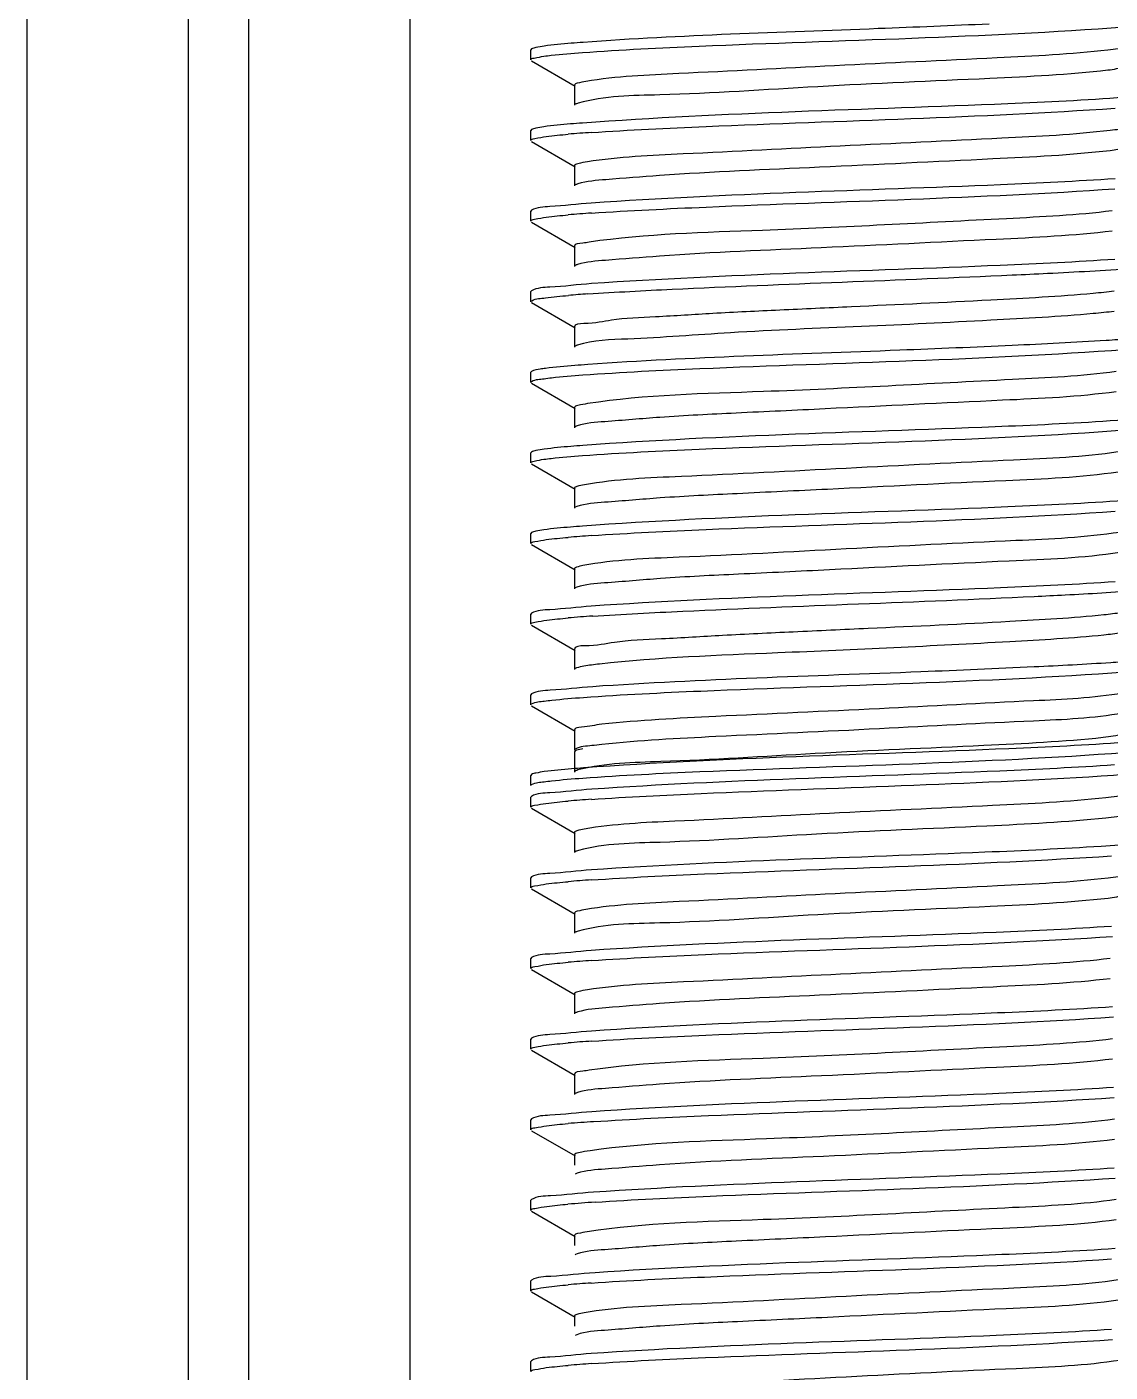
# Model space of a CAD drawing. Extents: x 54907 to 703237, y -798661 to -546661.
# Drawn here: x 370153.7 to 370499.3, y -580816.1 to -580387 of the extents above; entities that cross this region are included whole.
import ezdxf

# ---------------------------------------------------------------- set-up
doc = ezdxf.new("R2010")
doc.units = 0
doc.header["$LTSCALE"] = 1000
doc.header["$MEASUREMENT"] = 0

# ---------------------------------------------------------------- blocks, each defined once
blk = doc.blocks.new('gfhhrryyfd')
at = {"linetype": 'Continuous'}
for p, q in [((3693152.86, -1741005.43), (3693152.86, -1744418.97)), ((3693187.15, -1741005.43), (3693187.15, -1744418.97)), ((3693200.01, -1741005.43), (3693200.01, -1744418.97)), ((3693234.3, -1741005.43), (3693234.3, -1744418.97)), ((3693260.18, -1743024.04), (3693260.01, -1743024.23)), ((3693260.01, -1743026.37), (3693260.01, -1743024.23)), ((3693260.01, -1743026.37), (3693260.01, -1743024.23)), ((3693260.18, -1743026.56), (3693269.48, -1743031.95)), ((3693269.29, -1743031.73), (3693269.29, -1743036.02)), ((3693260.18, -1743041.19), (3693260.01, -1743041.37)), ((3693260.01, -1743043.52), (3693260.01, -1743041.37)), ((3693260.01, -1743043.52), (3693260.01, -1743041.37)), ((3693260.18, -1743043.71), (3693269.48, -1743049.09)), ((3693269.29, -1743048.88), (3693269.29, -1743053.16)), ((3693260.18, -1743058.33), (3693260.01, -1743058.52)), ((3693260.01, -1743060.66), (3693260.01, -1743058.52)), ((3693260.01, -1743060.66), (3693260.01, -1743058.52)), ((3693260.18, -1743060.85), (3693269.48, -1743066.24)), ((3693269.29, -1743066.02), (3693269.29, -1743070.31)), ((3693260.18, -1743075.48), (3693260.01, -1743075.66)), ((3693260.01, -1743077.81), (3693260.01, -1743075.66)), ((3693260.01, -1743077.81), (3693260.01, -1743075.66)), ((3693260.18, -1743078), (3693269.48, -1743083.38)), ((3693269.29, -1743083.17), (3693269.29, -1743087.45)), ((3693260.18, -1743092.62), (3693260.01, -1743092.81)), ((3693260.01, -1743094.95), (3693260.01, -1743092.81)), ((3693260.01, -1743094.95), (3693260.01, -1743092.81)), ((3693260.18, -1743095.14), (3693269.48, -1743100.53)), ((3693269.29, -1743100.31), (3693269.29, -1743104.6)), ((3693260.18, -1743109.77), (3693260.01, -1743109.96)), ((3693260.01, -1743112.1), (3693260.01, -1743109.96)), ((3693260.01, -1743112.1), (3693260.01, -1743109.96)), ((3693260.18, -1743112.29), (3693269.48, -1743117.67)), ((3693269.29, -1743117.46), (3693269.29, -1743121.74)), ((3693269.82, -1743121.38), (3693269.48, -1743121.53)), ((3693260.18, -1743126.91), (3693260.01, -1743127.1)), ((3693260.01, -1743129.24), (3693260.01, -1743127.1)), ((3693260.01, -1743129.24), (3693260.01, -1743127.1)), ((3693260.18, -1743129.43), (3693269.48, -1743134.82)), ((3693269.29, -1743134.6), (3693269.29, -1743138.89)), ((3693269.79, -1743138.54), (3693269.48, -1743138.67)), ((3693260.18, -1743144.06), (3693260.01, -1743144.25)), ((3693260.01, -1743146.39), (3693260.01, -1743144.25)), ((3693260.01, -1743146.39), (3693260.01, -1743144.25)), ((3693260.18, -1743146.58), (3693269.48, -1743151.96)), ((3693269.29, -1743151.75), (3693269.29, -1743156.03)), ((3693269.76, -1743155.69), (3693269.48, -1743155.82)), ((3693260.18, -1743161.2), (3693260.01, -1743161.39)), ((3693260.01, -1743163.53), (3693260.01, -1743161.39)), ((3693260.01, -1743163.53), (3693260.01, -1743161.39)), ((3693260.18, -1743163.72), (3693269.48, -1743169.11)), ((3693269.29, -1743168.89), (3693269.29, -1743173.18)), ((3693269.29, -1743173.54), (3693269.29, -1743177.83)), ((3693260.18, -1743178.35), (3693260.01, -1743178.54)), ((3693260.01, -1743180.68), (3693260.01, -1743178.54)), ((3693260.01, -1743180.68), (3693260.01, -1743178.54)), ((3693260.18, -1743183), (3693260.01, -1743183.18)), ((3693260.01, -1743185.33), (3693260.01, -1743183.18)), ((3693260.01, -1743185.33), (3693260.01, -1743183.18)), ((3693260.18, -1743185.52), (3693269.48, -1743190.9)), ((3693269.29, -1743190.69), (3693269.29, -1743194.97)), ((3693260.18, -1743200.14), (3693260.01, -1743200.33)), ((3693260.01, -1743202.47), (3693260.01, -1743200.33)), ((3693260.01, -1743202.47), (3693260.01, -1743200.33)), ((3693260.18, -1743202.66), (3693269.48, -1743208.05)), ((3693269.29, -1743207.83), (3693269.29, -1743212.12)), ((3693260.18, -1743217.29), (3693260.01, -1743217.48)), ((3693260.01, -1743219.62), (3693260.01, -1743217.48)), ((3693260.01, -1743219.62), (3693260.01, -1743217.48)), ((3693260.18, -1743219.81), (3693269.48, -1743225.19)), ((3693269.29, -1743224.98), (3693269.29, -1743229.26)), ((3693260.18, -1743234.43), (3693260.01, -1743234.62)), ((3693260.01, -1743236.76), (3693260.01, -1743234.62)), ((3693260.01, -1743236.76), (3693260.01, -1743234.62)), ((3693260.18, -1743236.95), (3693269.48, -1743242.34)), ((3693269.29, -1743242.12), (3693269.29, -1743246.41)), ((3693260.18, -1743251.58), (3693260.01, -1743251.77)), ((3693260.01, -1743253.91), (3693260.01, -1743251.77)), ((3693260.01, -1743253.91), (3693260.01, -1743251.77)), ((3693260.18, -1743254.1), (3693269.48, -1743259.48)), ((3693269.29, -1743259.27), (3693269.29, -1743261.42)), ((3693269.57, -1743263.29), (3693269.48, -1743263.34)), ((3693269.9, -1743263.16), (3693269.57, -1743263.29)), ((3693260.18, -1743268.72), (3693260.01, -1743268.91)), ((3693260.01, -1743271.05), (3693260.01, -1743268.91)), ((3693260.01, -1743271.05), (3693260.01, -1743268.91)), ((3693260.18, -1743271.24), (3693269.48, -1743276.63)), ((3693269.29, -1743276.41), (3693269.29, -1743278.55)), ((3693269.56, -1743280.44), (3693269.48, -1743280.48)), ((3693269.86, -1743280.32), (3693269.56, -1743280.44)), ((3693260.18, -1743285.87), (3693260.01, -1743286.06)), ((3693260.01, -1743288.2), (3693260.01, -1743286.06)), ((3693260.01, -1743288.2), (3693260.01, -1743286.06)), ((3693260.18, -1743288.39), (3693269.48, -1743293.77)), ((3693269.29, -1743293.56), (3693269.29, -1743295.7)), ((3693269.82, -1743297.48), (3693269.48, -1743297.63)), ((3693260.18, -1743303.01), (3693260.01, -1743303.2)), ((3693260.01, -1743305.34), (3693260.01, -1743303.2)), ((3693260.01, -1743305.34), (3693260.01, -1743303.2))]:
    blk.add_line(p, q, dxfattribs=at)
for centre, radius, start, end in [((3693292.58, -1743334.9), 293.75, 93.8428, 94.8037), ((3693292.64, -1743352.87), 294.57, 93.8337, 94.8049), ((3693291.6, -1743356.99), 281.51, 93.9624, 94.8027), ((3693292.57, -1743420.62), 293.73, 93.8429, 94.8037), ((3693292.99, -1743442.96), 298.95, 93.7981, 94.8008), ((3693292.56, -1743476.48), 293.52, 93.8401, 94.808), ((3693292.55, -1743493.51), 293.4, 93.846, 94.8037), ((3693292.64, -1743511.86), 294.61, 93.8348, 94.8035), ((3693292.69, -1743529.64), 295.24, 93.8289, 94.8034), ((3693293.2, -1743553.12), 301.59, 93.7677, 94.8057), ((3693293.6, -1743575.29), 306.63, 93.7244, 94.8042), ((3693292.54, -1743579.2), 293.36, 93.8464, 94.8037), ((3693292.64, -1743597.55), 294.57, 93.8351, 94.8035)]:
    blk.add_arc(centre, radius, start, end, dxfattribs=at)
for points, knots in [([(3693270.99, -1743024.81), (3693279.26, -1743024.2), (3693317.69, -1743022.33), (3693356.19, -1743021.57), (3693386.29, -1743019.36)], [0, 0, 0, 0, 0.215563, 1, 1, 1, 1]), ([(3693357.49, -1743018.76), (3693349.63, -1743019.1), (3693320.85, -1743020.31), (3693292.04, -1743021.13), (3693271.14, -1743022.65)], [0, 0, 0, 0, 0.272813, 1, 1, 1, 1]), ([(3693262.86, -1743023.44), (3693262.27, -1743023.52), (3693261.38, -1743023.68), (3693260.46, -1743023.88), (3693260.18, -1743024.04)], [0, 0, 0, 0, 0.644069, 1, 1, 1, 1]), ([(3693262.82, -1743025.59), (3693263.34, -1743025.52), (3693266.05, -1743025.18), (3693268.78, -1743024.97), (3693270.99, -1743024.81)], [0, 0, 0, 0, 0.191455, 1, 1, 1, 1]), ([(3693271.14, -1743022.65), (3693270.29, -1743022.71), (3693267.53, -1743022.93), (3693264.76, -1743023.17), (3693262.86, -1743023.44)], [0, 0, 0, 0, 0.307292, 1, 1, 1, 1]), ([(3693382.74, -1743024.3), (3693374.92, -1743025.19), (3693355.52, -1743026.16), (3693325.09, -1743027.56), (3693295.95, -1743029.12), (3693278.24, -1743029.88), (3693271.7, -1743030.95)], [0, 0, 0, 0, 0.212318, 0.523282, 0.82144, 1, 1, 1, 1]), ([(3693387.71, -1743023.37), (3693387.52, -1743023.48), (3693385.88, -1743023.98), (3693384.2, -1743024.14), (3693382.74, -1743024.3)], [0, 0, 0, 0, 0.129975, 1, 1, 1, 1]), ([(3693260.01, -1743026.37), (3693260.01, -1743026.1), (3693261.39, -1743025.87), (3693262.12, -1743025.69), (3693262.82, -1743025.59)], [0, 0, 0, 0, 0.274321, 1, 1, 1, 1]), ([(3693387.89, -1743027.44), (3693387.9, -1743027.92), (3693385.27, -1743028.07), (3693384.03, -1743028.44), (3693382.74, -1743028.59)], [0, 0, 0, 0, 0.267925, 1, 1, 1, 1]), ([(3693382.74, -1743028.59), (3693374.4, -1743029.53), (3693353.82, -1743030.56), (3693321.99, -1743031.84), (3693292.98, -1743033.94), (3693275.7, -1743033.99), (3693270.1, -1743035.57)], [0, 0, 0, 0, 0.223031, 0.54745, 0.845499, 1, 1, 1, 1]), ([(3693271.7, -1743030.95), (3693271.1, -1743031.05), (3693270.44, -1743031.21), (3693269.3, -1743031.49), (3693269.29, -1743031.73)], [0, 0, 0, 0, 0.718713, 1, 1, 1, 1]), ([(3693270.1, -1743035.57), (3693269.98, -1743035.6), (3693269.77, -1743035.67), (3693269.56, -1743035.75), (3693269.48, -1743035.8)], [0, 0, 0, 0, 0.575346, 1, 1, 1, 1]), ([(3693386.29, -1743034.36), (3693378.03, -1743034.97), (3693339.6, -1743036.84), (3693301.11, -1743037.6), (3693270.99, -1743039.81)], [0, 0, 0, 0, 0.215104, 1, 1, 1, 1]), ([(3693272.89, -1743041.82), (3693281.01, -1743041.26), (3693318.15, -1743039.47), (3693355.33, -1743038.62), (3693384.29, -1743036.64)], [0, 0, 0, 0, 0.219065, 1, 1, 1, 1]), ([(3693262.82, -1743040.59), (3693262.24, -1743040.67), (3693261.36, -1743040.83), (3693260.46, -1743041.03), (3693260.18, -1743041.19)], [0, 0, 0, 0, 0.643484, 1, 1, 1, 1]), ([(3693270.99, -1743039.81), (3693270.15, -1743039.87), (3693267.42, -1743040.08), (3693264.7, -1743040.33), (3693262.82, -1743040.59)], [0, 0, 0, 0, 0.307355, 1, 1, 1, 1]), ([(3693383.22, -1743041.39), (3693375.58, -1743042.3), (3693356.41, -1743043.25), (3693326.14, -1743044.67), (3693296.77, -1743046.2), (3693278.79, -1743047.01), (3693272.05, -1743048.04)], [0, 0, 0, 0, 0.20724, 0.51628, 0.816365, 1, 1, 1, 1]), ([(3693387.71, -1743040.52), (3693387.53, -1743040.62), (3693386.06, -1743041.08), (3693384.53, -1743041.24), (3693383.22, -1743041.39)], [0, 0, 0, 0, 0.132681, 1, 1, 1, 1]), ([(3693260.01, -1743043.52), (3693260.01, -1743043.21), (3693261.65, -1743043), (3693262.48, -1743042.78), (3693263.3, -1743042.67)], [0, 0, 0, 0, 0.271611, 1, 1, 1, 1]), ([(3693387.89, -1743044.59), (3693387.9, -1743045.02), (3693385.53, -1743045.21), (3693384.39, -1743045.54), (3693383.22, -1743045.68)], [0, 0, 0, 0, 0.269156, 1, 1, 1, 1]), ([(3693272.05, -1743048.04), (3693271.36, -1743048.15), (3693270.62, -1743048.33), (3693269.3, -1743048.61), (3693269.29, -1743048.88)], [0, 0, 0, 0, 0.721722, 1, 1, 1, 1]), ([(3693383.22, -1743045.68), (3693374.95, -1743046.66), (3693354.3, -1743047.61), (3693322.39, -1743049.23), (3693294.88, -1743050.32), (3693277.82, -1743051.72), (3693271.95, -1743052.16), (3693270.02, -1743052.73)], [0, 0, 0, 0, 0.220196, 0.54582, 0.845894, 0.946809, 1, 1, 1, 1]), ([(3693270.02, -1743052.73), (3693269.92, -1743052.77), (3693269.73, -1743052.83), (3693269.56, -1743052.9), (3693269.48, -1743052.94)], [0, 0, 0, 0, 0.569898, 1, 1, 1, 1]), ([(3693384.29, -1743051.65), (3693376.17, -1743052.2), (3693339.03, -1743053.99), (3693301.85, -1743054.84), (3693272.89, -1743056.82)], [0, 0, 0, 0, 0.219079, 1, 1, 1, 1]), ([(3693272.95, -1743058.96), (3693281.07, -1743058.41), (3693318.17, -1743056.62), (3693355.31, -1743055.76), (3693384.24, -1743053.79)], [0, 0, 0, 0, 0.219185, 1, 1, 1, 1]), ([(3693272.89, -1743056.82), (3693269.95, -1743057.02), (3693265.82, -1743057.59), (3693261.32, -1743057.67), (3693260.18, -1743058.33)], [0, 0, 0, 0, 0.690206, 1, 1, 1, 1]), ([(3693383.67, -1743058.48), (3693376.22, -1743059.41), (3693351.38, -1743060.59), (3693314.35, -1743062.69), (3693284.62, -1743063.38), (3693272.42, -1743065.13)], [0, 0, 0, 0, 0.202178, 0.668259, 1, 1, 1, 1]), ([(3693260.01, -1743060.66), (3693260.01, -1743060.35), (3693261.65, -1743060.15), (3693262.47, -1743059.92), (3693263.3, -1743059.82)], [0, 0, 0, 0, 0.27163, 1, 1, 1, 1]), ([(3693272.42, -1743065.13), (3693271.97, -1743065.2), (3693271.08, -1743065.45), (3693269.3, -1743065.39), (3693269.29, -1743066.02)], [0, 0, 0, 0, 0.421834, 1, 1, 1, 1]), ([(3693383.67, -1743062.77), (3693375.48, -1743063.79), (3693354.81, -1743064.72), (3693322.74, -1743066.37), (3693294.97, -1743067.44), (3693277.76, -1743068.88), (3693271.87, -1743069.31), (3693269.96, -1743069.9)], [0, 0, 0, 0, 0.217203, 0.543941, 0.846117, 0.947352, 1, 1, 1, 1]), ([(3693269.96, -1743069.9), (3693269.87, -1743069.93), (3693269.7, -1743069.98), (3693269.55, -1743070.05), (3693269.48, -1743070.09)], [0, 0, 0, 0, 0.564969, 1, 1, 1, 1]), ([(3693384.24, -1743068.8), (3693376.12, -1743069.35), (3693339.02, -1743071.14), (3693301.88, -1743071.99), (3693272.95, -1743073.96)], [0, 0, 0, 0, 0.219186, 1, 1, 1, 1]), ([(3693362.39, -1743072.12), (3693364.9, -1743072), (3693373.39, -1743071.59), (3693381.88, -1743071.15), (3693387.84, -1743070.68)], [0, 0, 0, 0, 0.29642, 1, 1, 1, 1]), ([(3693272.15, -1743076.16), (3693278.12, -1743075.74), (3693308.2, -1743074.19), (3693338.29, -1743073.22), (3693362.39, -1743072.12)], [0, 0, 0, 0, 0.198843, 1, 1, 1, 1]), ([(3693272.95, -1743073.96), (3693269.99, -1743074.16), (3693265.85, -1743074.74), (3693261.33, -1743074.81), (3693260.18, -1743075.48)], [0, 0, 0, 0, 0.6903, 1, 1, 1, 1]), ([(3693384.1, -1743075.57), (3693382.62, -1743075.77), (3693373.88, -1743076.63), (3693365.1, -1743077.09), (3693357.82, -1743077.47)], [0, 0, 0, 0, 0.16974, 1, 1, 1, 1]), ([(3693260.01, -1743077.81), (3693260.01, -1743077.71), (3693261.15, -1743077.05), (3693262.14, -1743077.11), (3693263.12, -1743076.98)], [0, 0, 0, 0, 0.087225, 1, 1, 1, 1]), ([(3693357.82, -1743077.47), (3693347.95, -1743077.99), (3693332.98, -1743078.67), (3693313.32, -1743079.59), (3693299.33, -1743080.24), (3693287.68, -1743081.03), (3693277.84, -1743081.4), (3693273.35, -1743082.53), (3693269.29, -1743082.46), (3693269.29, -1743083.17)], [0, 0, 0, 0, 0.333656, 0.505798, 0.66612, 0.803713, 0.909344, 0.976032, 1, 1, 1, 1]), ([(3693357.82, -1743081.76), (3693348.66, -1743082.24), (3693330.23, -1743083.14), (3693304.44, -1743084.11), (3693284.43, -1743085.73), (3693273.34, -1743085.96), (3693269.91, -1743087.06)], [0, 0, 0, 0, 0.312169, 0.628846, 0.877123, 1, 1, 1, 1]), ([(3693384.1, -1743079.86), (3693382.62, -1743080.05), (3693373.88, -1743080.92), (3693365.1, -1743081.37), (3693357.82, -1743081.76)], [0, 0, 0, 0, 0.16974, 1, 1, 1, 1]), ([(3693269.91, -1743087.06), (3693269.82, -1743087.09), (3693269.68, -1743087.14), (3693269.54, -1743087.2), (3693269.48, -1743087.23)], [0, 0, 0, 0, 0.560517, 1, 1, 1, 1]), ([(3693271.09, -1743093.38), (3693279.38, -1743092.78), (3693317.79, -1743090.9), (3693356.26, -1743090.15), (3693386.32, -1743087.94)], [0, 0, 0, 0, 0.216008, 1, 1, 1, 1]), ([(3693362.39, -1743087.12), (3693354.42, -1743087.48), (3693324.34, -1743088.76), (3693294.23, -1743089.62), (3693272.15, -1743091.16)], [0, 0, 0, 0, 0.264864, 1, 1, 1, 1]), ([(3693387.4, -1743085.71), (3693385.72, -1743085.84), (3693377.39, -1743086.41), (3693369.05, -1743086.81), (3693362.39, -1743087.12)], [0, 0, 0, 0, 0.200777, 1, 1, 1, 1]), ([(3693263.12, -1743091.99), (3693262.76, -1743092.03), (3693261.78, -1743092.2), (3693260.73, -1743092.3), (3693260.18, -1743092.62)], [0, 0, 0, 0, 0.361201, 1, 1, 1, 1]), ([(3693262.85, -1743094.17), (3693263.38, -1743094.09), (3693266.12, -1743093.76), (3693268.87, -1743093.54), (3693271.09, -1743093.38)], [0, 0, 0, 0, 0.191562, 1, 1, 1, 1]), ([(3693272.15, -1743091.16), (3693271.22, -1743091.23), (3693268.21, -1743091.45), (3693265.2, -1743091.71), (3693263.12, -1743091.99)], [0, 0, 0, 0, 0.30692, 1, 1, 1, 1]), ([(3693384.51, -1743092.66), (3693377.2, -1743093.67), (3693352.14, -1743094.79), (3693314.73, -1743097.04), (3693284.44, -1743097.59), (3693272.08, -1743099.47)], [0, 0, 0, 0, 0.196411, 0.666993, 1, 1, 1, 1]), ([(3693260.01, -1743094.95), (3693260.01, -1743094.86), (3693261.03, -1743094.23), (3693261.95, -1743094.29), (3693262.85, -1743094.17)], [0, 0, 0, 0, 0.088954, 1, 1, 1, 1]), ([(3693272.08, -1743099.47), (3693271.38, -1743099.58), (3693270.64, -1743099.76), (3693269.29, -1743100.04), (3693269.29, -1743100.31)], [0, 0, 0, 0, 0.721991, 1, 1, 1, 1]), ([(3693384.51, -1743096.95), (3693376.51, -1743098.06), (3693355.83, -1743098.94), (3693328.89, -1743100.3), (3693304.59, -1743101.45), (3693288.93, -1743102.21), (3693277.72, -1743103.2), (3693271.75, -1743103.59), (3693269.86, -1743104.22)], [0, 0, 0, 0, 0.210757, 0.539438, 0.704601, 0.845971, 0.948094, 1, 1, 1, 1]), ([(3693269.86, -1743104.22), (3693269.79, -1743104.24), (3693269.66, -1743104.29), (3693269.53, -1743104.35), (3693269.48, -1743104.38)], [0, 0, 0, 0, 0.556492, 1, 1, 1, 1]), ([(3693270.99, -1743110.53), (3693279.26, -1743109.93), (3693317.7, -1743108.05), (3693356.19, -1743107.3), (3693386.29, -1743105.08)], [0, 0, 0, 0, 0.215575, 1, 1, 1, 1]), ([(3693386.32, -1743102.94), (3693378.09, -1743103.55), (3693339.67, -1743105.42), (3693301.21, -1743106.18), (3693271.09, -1743108.38)], [0, 0, 0, 0, 0.214793, 1, 1, 1, 1]), ([(3693262.85, -1743109.17), (3693262.27, -1743109.25), (3693261.37, -1743109.4), (3693260.46, -1743109.6), (3693260.18, -1743109.77)], [0, 0, 0, 0, 0.64396, 1, 1, 1, 1]), ([(3693262.82, -1743111.31), (3693263.34, -1743111.24), (3693266.06, -1743110.91), (3693268.78, -1743110.69), (3693270.99, -1743110.53)], [0, 0, 0, 0, 0.19146, 1, 1, 1, 1]), ([(3693271.09, -1743108.38), (3693270.25, -1743108.44), (3693267.5, -1743108.66), (3693264.75, -1743108.9), (3693262.85, -1743109.17)], [0, 0, 0, 0, 0.307231, 1, 1, 1, 1]), ([(3693384.9, -1743109.76), (3693377.55, -1743110.83), (3693358.22, -1743111.68), (3693327.27, -1743113.2), (3693296.86, -1743114.84), (3693278.21, -1743115.54), (3693271.41, -1743116.72)], [0, 0, 0, 0, 0.195765, 0.5095, 0.817954, 1, 1, 1, 1]), ([(3693260.01, -1743112.1), (3693260.01, -1743111.83), (3693261.39, -1743111.6), (3693262.12, -1743111.41), (3693262.82, -1743111.31)], [0, 0, 0, 0, 0.274314, 1, 1, 1, 1]), ([(3693271.41, -1743116.72), (3693270.88, -1743116.82), (3693270.29, -1743116.96), (3693269.29, -1743117.24), (3693269.29, -1743117.46)], [0, 0, 0, 0, 0.715817, 1, 1, 1, 1]), ([(3693384.9, -1743114.04), (3693377.01, -1743115.2), (3693356.34, -1743116.03), (3693329.35, -1743117.42), (3693304.85, -1743118.58), (3693289.02, -1743119.34), (3693277.71, -1743120.35), (3693271.7, -1743120.73), (3693269.82, -1743121.38)], [0, 0, 0, 0, 0.20733, 0.536865, 0.70321, 0.84565, 0.948324, 1, 1, 1, 1]), ([(3693386.29, -1743120.09), (3693378.03, -1743120.69), (3693339.6, -1743122.57), (3693301.11, -1743123.33), (3693270.99, -1743125.54)], [0, 0, 0, 0, 0.215095, 1, 1, 1, 1]), ([(3693272.89, -1743127.54), (3693281.01, -1743126.99), (3693318.15, -1743125.2), (3693355.33, -1743124.35), (3693384.3, -1743122.37)], [0, 0, 0, 0, 0.219065, 1, 1, 1, 1]), ([(3693262.82, -1743126.32), (3693262.24, -1743126.4), (3693261.36, -1743126.55), (3693260.46, -1743126.75), (3693260.18, -1743126.91)], [0, 0, 0, 0, 0.6435, 1, 1, 1, 1]), ([(3693270.99, -1743125.54), (3693270.15, -1743125.6), (3693267.43, -1743125.81), (3693264.7, -1743126.05), (3693262.82, -1743126.32)], [0, 0, 0, 0, 0.307349, 1, 1, 1, 1]), ([(3693385.26, -1743126.85), (3693377.97, -1743127.98), (3693358.5, -1743128.78), (3693327.27, -1743130.34), (3693296.61, -1743132.05), (3693277.84, -1743132.66), (3693271.11, -1743133.92)], [0, 0, 0, 0, 0.193557, 0.5097, 0.820432, 1, 1, 1, 1]), ([(3693260.01, -1743129.24), (3693260.01, -1743128.93), (3693261.65, -1743128.73), (3693262.48, -1743128.5), (3693263.3, -1743128.4)], [0, 0, 0, 0, 0.271609, 1, 1, 1, 1]), ([(3693271.11, -1743133.92), (3693270.65, -1743134.01), (3693270.13, -1743134.13), (3693269.29, -1743134.41), (3693269.29, -1743134.6)], [0, 0, 0, 0, 0.711874, 1, 1, 1, 1]), ([(3693385.26, -1743131.13), (3693377.49, -1743132.34), (3693356.84, -1743133.12), (3693329.83, -1743134.55), (3693305.12, -1743135.71), (3693289.12, -1743136.47), (3693277.72, -1743137.51), (3693271.66, -1743137.87), (3693269.79, -1743138.54)], [0, 0, 0, 0, 0.203778, 0.534105, 0.701642, 0.84519, 0.948477, 1, 1, 1, 1]), ([(3693384.3, -1743137.37), (3693376.17, -1743137.93), (3693339.03, -1743139.72), (3693301.85, -1743140.57), (3693272.89, -1743142.55)], [0, 0, 0, 0, 0.219073, 1, 1, 1, 1]), ([(3693367.07, -1743140.48), (3693369.28, -1743140.37), (3693376.65, -1743140), (3693384.03, -1743139.58), (3693389.18, -1743139.15)], [0, 0, 0, 0, 0.29883, 1, 1, 1, 1]), ([(3693273.18, -1743144.67), (3693279.57, -1743144.24), (3693310.86, -1743142.67), (3693342.18, -1743141.67), (3693367.07, -1743140.48)], [0, 0, 0, 0, 0.204374, 1, 1, 1, 1]), ([(3693272.89, -1743142.55), (3693269.95, -1743142.75), (3693265.82, -1743143.32), (3693261.32, -1743143.4), (3693260.18, -1743144.06)], [0, 0, 0, 0, 0.690204, 1, 1, 1, 1]), ([(3693385.6, -1743143.94), (3693384.38, -1743144.14), (3693376.48, -1743145.04), (3693368.55, -1743145.46), (3693361.87, -1743145.83)], [0, 0, 0, 0, 0.156149, 1, 1, 1, 1]), ([(3693260.01, -1743146.39), (3693260.01, -1743146.07), (3693261.71, -1743145.87), (3693262.56, -1743145.64), (3693263.41, -1743145.53)], [0, 0, 0, 0, 0.271116, 1, 1, 1, 1]), ([(3693361.87, -1743145.83), (3693351.85, -1743146.39), (3693336.49, -1743147.09), (3693316.17, -1743148.04), (3693301.41, -1743148.71), (3693289.02, -1743149.53), (3693278.48, -1743149.9), (3693273.68, -1743151.12), (3693269.29, -1743150.98), (3693269.29, -1743151.75)], [0, 0, 0, 0, 0.324234, 0.49621, 0.658258, 0.798515, 0.906808, 0.975392, 1, 1, 1, 1]), ([(3693385.6, -1743148.22), (3693384.38, -1743148.43), (3693376.48, -1743149.33), (3693368.55, -1743149.75), (3693361.87, -1743150.12)], [0, 0, 0, 0, 0.156149, 1, 1, 1, 1]), ([(3693361.87, -1743150.12), (3693345.43, -1743151.03), (3693316.35, -1743152.42), (3693287.2, -1743153.47), (3693274.61, -1743154.87)], [0, 0, 0, 0, 0.565123, 1, 1, 1, 1]), ([(3693274.61, -1743154.87), (3693274.05, -1743154.93), (3693272.42, -1743155.14), (3693270.77, -1743155.32), (3693269.76, -1743155.69)], [0, 0, 0, 0, 0.346329, 1, 1, 1, 1]), ([(3693271.24, -1743161.95), (3693279.54, -1743161.35), (3693317.92, -1743159.48), (3693356.36, -1743158.73), (3693386.37, -1743156.51)], [0, 0, 0, 0, 0.21664, 1, 1, 1, 1]), ([(3693367.07, -1743155.48), (3693359.05, -1743155.86), (3693327.75, -1743157.22), (3693296.42, -1743158.1), (3693273.18, -1743159.67)], [0, 0, 0, 0, 0.256445, 1, 1, 1, 1]), ([(3693387.55, -1743154.28), (3693386.15, -1743154.39), (3693379.33, -1743154.87), (3693372.5, -1743155.22), (3693367.07, -1743155.48)], [0, 0, 0, 0, 0.20481, 1, 1, 1, 1]), ([(3693273.18, -1743159.67), (3693270.17, -1743159.87), (3693265.95, -1743160.46), (3693261.35, -1743160.53), (3693260.18, -1743161.2)], [0, 0, 0, 0, 0.690599, 1, 1, 1, 1]), ([(3693262.89, -1743162.74), (3693263.42, -1743162.67), (3693266.2, -1743162.33), (3693268.99, -1743162.11), (3693271.24, -1743161.95)], [0, 0, 0, 0, 0.191577, 1, 1, 1, 1]), ([(3693385.92, -1743161.03), (3693379.66, -1743162.15), (3693362.31, -1743162.83), (3693333.5, -1743164.45), (3693302.88, -1743165.81), (3693283.18, -1743166.81), (3693275.12, -1743167.67)], [0, 0, 0, 0, 0.17175, 0.467319, 0.780864, 1, 1, 1, 1]), ([(3693260.01, -1743163.53), (3693260.01, -1743163.44), (3693261.04, -1743162.8), (3693261.98, -1743162.87), (3693262.89, -1743162.74)], [0, 0, 0, 0, 0.088697, 1, 1, 1, 1]), ([(3693385.92, -1743165.31), (3693379.66, -1743166.44), (3693362.31, -1743167.11), (3693333.5, -1743168.73), (3693302.88, -1743170.1), (3693283.18, -1743171.1), (3693275.12, -1743171.96)], [0, 0, 0, 0, 0.17175, 0.467319, 0.780864, 1, 1, 1, 1]), ([(3693275.12, -1743167.67), (3693273.66, -1743167.83), (3693272.28, -1743168.26), (3693269.29, -1743168.36), (3693269.3, -1743168.89)], [0, 0, 0, 0, 0.733425, 1, 1, 1, 1]), ([(3693381.77, -1743170.51), (3693373.33, -1743171.38), (3693352.89, -1743172.42), (3693321.47, -1743173.71), (3693292.89, -1743175.64), (3693275.94, -1743175.9), (3693270.3, -1743177.32)], [0, 0, 0, 0, 0.227857, 0.549507, 0.843778, 1, 1, 1, 1]), ([(3693387.89, -1743169.25), (3693387.9, -1743169.81), (3693384.75, -1743169.89), (3693383.3, -1743170.35), (3693381.77, -1743170.51)], [0, 0, 0, 0, 0.266085, 1, 1, 1, 1]), ([(3693271.1, -1743172.87), (3693270.64, -1743172.95), (3693270.12, -1743173.07), (3693269.3, -1743173.35), (3693269.3, -1743173.54)], [0, 0, 0, 0, 0.711183, 1, 1, 1, 1]), ([(3693275.12, -1743171.96), (3693274.41, -1743172.03), (3693272.54, -1743172.31), (3693270.52, -1743172.36), (3693269.48, -1743172.96)], [0, 0, 0, 0, 0.373138, 1, 1, 1, 1]), ([(3693271.1, -1743179.11), (3693279.38, -1743178.5), (3693317.79, -1743176.63), (3693356.26, -1743175.88), (3693386.33, -1743173.66)], [0, 0, 0, 0, 0.216028, 1, 1, 1, 1]), ([(3693386.37, -1743171.52), (3693378.16, -1743172.12), (3693339.78, -1743174), (3693301.35, -1743174.77), (3693271.24, -1743176.95)], [0, 0, 0, 0, 0.214363, 1, 1, 1, 1]), ([(3693384.14, -1743176.32), (3693376.02, -1743176.87), (3693338.97, -1743178.66), (3693301.87, -1743179.52), (3693272.98, -1743181.48)], [0, 0, 0, 0, 0.219473, 1, 1, 1, 1]), ([(3693262.89, -1743177.74), (3693262.3, -1743177.83), (3693261.39, -1743177.98), (3693260.46, -1743178.18), (3693260.18, -1743178.35)], [0, 0, 0, 0, 0.644494, 1, 1, 1, 1]), ([(3693262.85, -1743179.89), (3693263.38, -1743179.82), (3693266.12, -1743179.49), (3693268.87, -1743179.27), (3693271.1, -1743179.11)], [0, 0, 0, 0, 0.191564, 1, 1, 1, 1]), ([(3693271.24, -1743176.95), (3693270.39, -1743177.01), (3693267.6, -1743177.23), (3693264.81, -1743177.48), (3693262.89, -1743177.74)], [0, 0, 0, 0, 0.307193, 1, 1, 1, 1]), ([(3693270.3, -1743177.32), (3693270.13, -1743177.37), (3693269.86, -1743177.44), (3693269.59, -1743177.55), (3693269.48, -1743177.61)], [0, 0, 0, 0, 0.587412, 1, 1, 1, 1]), ([(3693272.9, -1743183.63), (3693280.67, -1743183.1), (3693316.81, -1743181.35), (3693352.98, -1743180.41), (3693381.32, -1743178.65)], [0, 0, 0, 0, 0.215245, 1, 1, 1, 1]), ([(3693381.32, -1743178.65), (3693384.87, -1743178.43), (3693389.99, -1743177.85), (3693395.37, -1743177.67), (3693396.9, -1743177)], [0, 0, 0, 0, 0.681451, 1, 1, 1, 1]), ([(3693260.01, -1743180.68), (3693260.01, -1743180.59), (3693261.03, -1743179.95), (3693261.95, -1743180.02), (3693262.85, -1743179.89)], [0, 0, 0, 0, 0.088945, 1, 1, 1, 1]), ([(3693272.98, -1743181.48), (3693270.02, -1743181.68), (3693265.86, -1743182.26), (3693261.33, -1743182.33), (3693260.18, -1743183)], [0, 0, 0, 0, 0.690338, 1, 1, 1, 1]), ([(3693387.65, -1743182.36), (3693387.44, -1743182.47), (3693385.67, -1743182.97), (3693383.86, -1743183.14), (3693382.29, -1743183.31)], [0, 0, 0, 0, 0.133347, 1, 1, 1, 1]), ([(3693260.01, -1743185.33), (3693260.01, -1743185.02), (3693261.61, -1743184.81), (3693262.43, -1743184.59), (3693263.24, -1743184.49)], [0, 0, 0, 0, 0.271891, 1, 1, 1, 1]), ([(3693382.29, -1743183.31), (3693374.3, -1743184.18), (3693354.7, -1743185.17), (3693324.13, -1743186.54), (3693295.21, -1743188.14), (3693277.75, -1743188.85), (3693271.4, -1743189.96)], [0, 0, 0, 0, 0.216982, 0.529712, 0.826099, 1, 1, 1, 1]), ([(3693382.29, -1743187.6), (3693373.9, -1743188.51), (3693353.37, -1743189.54), (3693321.72, -1743190.82), (3693292.92, -1743192.85), (3693275.8, -1743193), (3693270.18, -1743194.5)], [0, 0, 0, 0, 0.225438, 0.548607, 0.844824, 1, 1, 1, 1]), ([(3693387.65, -1743186.65), (3693387.44, -1743186.76), (3693385.67, -1743187.25), (3693383.86, -1743187.43), (3693382.29, -1743187.6)], [0, 0, 0, 0, 0.133347, 1, 1, 1, 1]), ([(3693271.4, -1743189.96), (3693270.87, -1743190.05), (3693270.28, -1743190.19), (3693269.3, -1743190.47), (3693269.29, -1743190.69)], [0, 0, 0, 0, 0.715447, 1, 1, 1, 1]), ([(3693381.32, -1743193.65), (3693373.08, -1743194.16), (3693336.95, -1743195.87), (3693300.77, -1743196.73), (3693272.9, -1743198.63)], [0, 0, 0, 0, 0.227972, 1, 1, 1, 1]), ([(3693270.18, -1743194.5), (3693270.04, -1743194.54), (3693269.81, -1743194.61), (3693269.57, -1743194.7), (3693269.48, -1743194.76)], [0, 0, 0, 0, 0.580842, 1, 1, 1, 1]), ([(3693272.87, -1743200.78), (3693280.9, -1743200.23), (3693317.78, -1743198.45), (3693354.71, -1743197.57), (3693383.52, -1743195.65)], [0, 0, 0, 0, 0.217913, 1, 1, 1, 1]), ([(3693272.9, -1743198.63), (3693269.96, -1743198.83), (3693265.83, -1743199.4), (3693261.33, -1743199.48), (3693260.18, -1743200.14)], [0, 0, 0, 0, 0.69026, 1, 1, 1, 1]), ([(3693387.71, -1743199.48), (3693387.52, -1743199.58), (3693385.9, -1743200.07), (3693384.23, -1743200.24), (3693382.78, -1743200.4)], [0, 0, 0, 0, 0.130217, 1, 1, 1, 1]), ([(3693260.01, -1743202.47), (3693260.01, -1743202.16), (3693261.65, -1743201.96), (3693262.47, -1743201.73), (3693263.3, -1743201.63)], [0, 0, 0, 0, 0.271632, 1, 1, 1, 1]), ([(3693382.78, -1743200.4), (3693374.97, -1743201.28), (3693355.6, -1743202.26), (3693325.18, -1743203.66), (3693296.02, -1743205.22), (3693278.28, -1743205.98), (3693271.73, -1743207.05)], [0, 0, 0, 0, 0.211892, 0.522694, 0.821014, 1, 1, 1, 1]), ([(3693382.78, -1743204.69), (3693374.45, -1743205.63), (3693353.86, -1743206.66), (3693322.02, -1743207.93), (3693292.99, -1743210.05), (3693275.69, -1743210.09), (3693270.09, -1743211.67)], [0, 0, 0, 0, 0.222801, 0.547327, 0.845545, 1, 1, 1, 1]), ([(3693387.89, -1743203.54), (3693387.9, -1743204.02), (3693385.3, -1743204.17), (3693384.06, -1743204.54), (3693382.78, -1743204.69)], [0, 0, 0, 0, 0.26802, 1, 1, 1, 1]), ([(3693271.73, -1743207.05), (3693271.12, -1743207.15), (3693270.46, -1743207.3), (3693269.3, -1743207.59), (3693269.29, -1743207.83)], [0, 0, 0, 0, 0.718986, 1, 1, 1, 1]), ([(3693383.52, -1743210.65), (3693375.35, -1743211.2), (3693338.47, -1743212.96), (3693301.54, -1743213.82), (3693272.87, -1743215.78)], [0, 0, 0, 0, 0.221636, 1, 1, 1, 1]), ([(3693270.09, -1743211.67), (3693269.97, -1743211.7), (3693269.76, -1743211.77), (3693269.56, -1743211.85), (3693269.48, -1743211.9)], [0, 0, 0, 0, 0.574878, 1, 1, 1, 1]), ([(3693272.94, -1743217.92), (3693281, -1743217.37), (3693317.94, -1743215.59), (3693354.92, -1743214.71), (3693383.76, -1743212.78)], [0, 0, 0, 0, 0.218477, 1, 1, 1, 1]), ([(3693272.87, -1743215.78), (3693269.93, -1743215.98), (3693265.81, -1743216.55), (3693261.32, -1743216.63), (3693260.18, -1743217.29)], [0, 0, 0, 0, 0.690175, 1, 1, 1, 1]), ([(3693260.01, -1743219.62), (3693260.01, -1743219.31), (3693261.66, -1743219.1), (3693262.49, -1743218.88), (3693263.32, -1743218.77)], [0, 0, 0, 0, 0.271543, 1, 1, 1, 1]), ([(3693383.26, -1743217.49), (3693375.63, -1743218.4), (3693356.49, -1743219.35), (3693326.23, -1743220.77), (3693296.84, -1743222.3), (3693278.84, -1743223.11), (3693272.08, -1743224.14)], [0, 0, 0, 0, 0.206815, 0.515694, 0.81594, 1, 1, 1, 1]), ([(3693383.26, -1743221.78), (3693374.99, -1743222.76), (3693354.35, -1743223.71), (3693322.42, -1743225.33), (3693294.89, -1743226.42), (3693277.81, -1743227.82), (3693271.94, -1743228.27), (3693270.02, -1743228.84)], [0, 0, 0, 0, 0.21995, 0.54567, 0.845919, 0.946858, 1, 1, 1, 1]), ([(3693272.08, -1743224.14), (3693271.38, -1743224.24), (3693270.64, -1743224.43), (3693269.3, -1743224.7), (3693269.29, -1743224.98)], [0, 0, 0, 0, 0.721952, 1, 1, 1, 1]), ([(3693383.76, -1743227.78), (3693375.61, -1743228.33), (3693338.67, -1743230.1), (3693301.69, -1743230.96), (3693272.94, -1743232.92)], [0, 0, 0, 0, 0.220782, 1, 1, 1, 1]), ([(3693270.02, -1743228.84), (3693269.91, -1743228.87), (3693269.73, -1743228.93), (3693269.55, -1743229), (3693269.48, -1743229.05)], [0, 0, 0, 0, 0.569475, 1, 1, 1, 1]), ([(3693272.98, -1743235.06), (3693281.07, -1743234.51), (3693318.07, -1743232.73), (3693355.11, -1743231.86), (3693383.97, -1743229.91)], [0, 0, 0, 0, 0.2189, 1, 1, 1, 1]), ([(3693272.94, -1743232.92), (3693269.99, -1743233.12), (3693265.84, -1743233.69), (3693261.33, -1743233.77), (3693260.18, -1743234.43)], [0, 0, 0, 0, 0.69028, 1, 1, 1, 1]), ([(3693260.01, -1743236.76), (3693260.01, -1743236.45), (3693261.66, -1743236.25), (3693262.5, -1743236.02), (3693263.33, -1743235.91)], [0, 0, 0, 0, 0.271496, 1, 1, 1, 1]), ([(3693383.71, -1743234.58), (3693376.27, -1743235.51), (3693351.46, -1743236.69), (3693314.42, -1743238.79), (3693284.67, -1743239.48), (3693272.45, -1743241.23)], [0, 0, 0, 0, 0.201754, 0.667715, 1, 1, 1, 1]), ([(3693383.71, -1743238.87), (3693375.53, -1743239.89), (3693354.85, -1743240.82), (3693322.77, -1743242.47), (3693294.98, -1743243.54), (3693277.76, -1743244.98), (3693271.86, -1743245.41), (3693269.95, -1743246)], [0, 0, 0, 0, 0.216944, 0.543769, 0.846123, 0.94739, 1, 1, 1, 1]), ([(3693272.45, -1743241.23), (3693271.99, -1743241.29), (3693271.1, -1743241.55), (3693269.3, -1743241.49), (3693269.29, -1743242.12)], [0, 0, 0, 0, 0.421934, 1, 1, 1, 1]), ([(3693383.97, -1743244.91), (3693375.84, -1743245.46), (3693338.84, -1743247.24), (3693301.8, -1743248.1), (3693272.98, -1743250.06)], [0, 0, 0, 0, 0.220034, 1, 1, 1, 1]), ([(3693269.95, -1743246), (3693269.86, -1743246.03), (3693269.7, -1743246.08), (3693269.55, -1743246.15), (3693269.48, -1743246.19)], [0, 0, 0, 0, 0.564588, 1, 1, 1, 1]), ([(3693273.38, -1743252.18), (3693281.51, -1743251.63), (3693318.42, -1743249.86), (3693355.37, -1743248.98), (3693384.11, -1743247.05)], [0, 0, 0, 0, 0.220426, 1, 1, 1, 1]), ([(3693272.98, -1743250.06), (3693270.02, -1743250.26), (3693265.86, -1743250.84), (3693261.33, -1743250.91), (3693260.18, -1743251.58)], [0, 0, 0, 0, 0.690334, 1, 1, 1, 1]), ([(3693260.01, -1743253.91), (3693260.01, -1743253.59), (3693261.68, -1743253.39), (3693262.53, -1743253.16), (3693263.37, -1743253.05)], [0, 0, 0, 0, 0.27127, 1, 1, 1, 1]), ([(3693384.14, -1743251.67), (3693376.84, -1743252.63), (3693352.12, -1743253.79), (3693315, -1743255.9), (3693285.03, -1743256.62), (3693272.62, -1743258.35)], [0, 0, 0, 0, 0.197543, 0.663489, 1, 1, 1, 1]), ([(3693384.14, -1743255.96), (3693376.05, -1743257.02), (3693355.36, -1743257.92), (3693323.15, -1743259.61), (3693295.09, -1743260.66), (3693277.73, -1743262.14), (3693271.8, -1743262.55), (3693269.9, -1743263.16)], [0, 0, 0, 0, 0.213782, 0.541615, 0.846127, 0.947805, 1, 1, 1, 1]), ([(3693272.62, -1743258.35), (3693271.79, -1743258.46), (3693270.93, -1743258.69), (3693269.29, -1743258.95), (3693269.29, -1743259.27)], [0, 0, 0, 0, 0.725422, 1, 1, 1, 1]), ([(3693384.11, -1743262.05), (3693376.04, -1743262.6), (3693339.13, -1743264.36), (3693302.18, -1743265.25), (3693273.38, -1743267.18)], [0, 0, 0, 0, 0.218989, 1, 1, 1, 1]), ([(3693273.68, -1743269.3), (3693281.85, -1743268.76), (3693318.72, -1743266.99), (3693355.65, -1743266.14), (3693384.32, -1743264.18)], [0, 0, 0, 0, 0.22166, 1, 1, 1, 1]), ([(3693273.38, -1743267.18), (3693270.32, -1743267.38), (3693266.04, -1743267.98), (3693261.37, -1743268.04), (3693260.18, -1743268.72)], [0, 0, 0, 0, 0.690918, 1, 1, 1, 1]), ([(3693260.01, -1743271.05), (3693260.01, -1743270.73), (3693261.72, -1743270.53), (3693262.58, -1743270.3), (3693263.44, -1743270.19)], [0, 0, 0, 0, 0.270941, 1, 1, 1, 1]), ([(3693384.54, -1743268.76), (3693377.24, -1743269.78), (3693352.14, -1743270.89), (3693314.71, -1743273.15), (3693284.39, -1743273.68), (3693272.03, -1743275.58)], [0, 0, 0, 0, 0.196293, 0.667285, 1, 1, 1, 1]), ([(3693384.54, -1743273.05), (3693376.55, -1743274.16), (3693355.87, -1743275.03), (3693328.93, -1743276.4), (3693304.61, -1743277.55), (3693288.94, -1743278.31), (3693277.71, -1743279.3), (3693271.74, -1743279.69), (3693269.86, -1743280.32)], [0, 0, 0, 0, 0.210475, 0.53923, 0.704492, 0.84595, 0.948117, 1, 1, 1, 1]), ([(3693272.03, -1743275.58), (3693271.34, -1743275.69), (3693270.62, -1743275.86), (3693269.29, -1743276.14), (3693269.29, -1743276.41)], [0, 0, 0, 0, 0.721664, 1, 1, 1, 1]), ([(3693384.32, -1743279.18), (3693376.29, -1743279.73), (3693339.41, -1743281.51), (3693302.49, -1743282.39), (3693273.68, -1743284.3)], [0, 0, 0, 0, 0.21791, 1, 1, 1, 1]), ([(3693272.87, -1743286.5), (3693280.89, -1743285.95), (3693317.77, -1743284.17), (3693354.7, -1743283.29), (3693383.51, -1743281.38)], [0, 0, 0, 0, 0.217894, 1, 1, 1, 1]), ([(3693273.68, -1743284.3), (3693270.55, -1743284.51), (3693266.17, -1743285.12), (3693261.39, -1743285.17), (3693260.18, -1743285.87)], [0, 0, 0, 0, 0.691306, 1, 1, 1, 1]), ([(3693260.01, -1743288.2), (3693260.01, -1743287.89), (3693261.65, -1743287.68), (3693262.47, -1743287.46), (3693263.3, -1743287.35)], [0, 0, 0, 0, 0.271635, 1, 1, 1, 1]), ([(3693384.93, -1743285.85), (3693377.59, -1743286.93), (3693358.24, -1743287.78), (3693327.26, -1743289.3), (3693296.83, -1743290.95), (3693278.17, -1743291.64), (3693271.38, -1743292.83)], [0, 0, 0, 0, 0.195608, 0.509578, 0.818222, 1, 1, 1, 1]), ([(3693384.93, -1743290.14), (3693377.05, -1743291.3), (3693356.38, -1743292.13), (3693329.39, -1743293.52), (3693304.87, -1743294.68), (3693289.02, -1743295.44), (3693277.71, -1743296.46), (3693271.7, -1743296.83), (3693269.82, -1743297.48)], [0, 0, 0, 0, 0.207037, 0.536641, 0.703085, 0.845616, 0.94834, 1, 1, 1, 1]), ([(3693271.38, -1743292.83), (3693270.85, -1743292.92), (3693270.27, -1743293.06), (3693269.29, -1743293.34), (3693269.29, -1743293.56)], [0, 0, 0, 0, 0.715451, 1, 1, 1, 1]), ([(3693383.51, -1743296.38), (3693375.34, -1743296.92), (3693338.46, -1743298.69), (3693301.54, -1743299.55), (3693272.87, -1743301.5)], [0, 0, 0, 0, 0.221664, 1, 1, 1, 1]), ([(3693272.94, -1743303.64), (3693281, -1743303.09), (3693317.93, -1743301.31), (3693354.91, -1743300.44), (3693383.75, -1743298.51)], [0, 0, 0, 0, 0.218459, 1, 1, 1, 1]), ([(3693272.87, -1743301.5), (3693269.93, -1743301.7), (3693265.81, -1743302.27), (3693261.32, -1743302.36), (3693260.18, -1743303.01)], [0, 0, 0, 0, 0.690172, 1, 1, 1, 1]), ([(3693260.01, -1743305.34), (3693260.01, -1743305.03), (3693261.66, -1743304.83), (3693262.49, -1743304.6), (3693263.32, -1743304.49)], [0, 0, 0, 0, 0.271546, 1, 1, 1, 1]), ([(3693385.29, -1743302.94), (3693378, -1743304.09), (3693358.52, -1743304.88), (3693327.28, -1743306.44), (3693296.6, -1743308.15), (3693277.82, -1743308.76), (3693271.09, -1743310.03)], [0, 0, 0, 0, 0.193342, 0.50965, 0.820575, 1, 1, 1, 1])]:
    blk.add_open_spline(points, degree=3, knots=knots, dxfattribs=at)
for points in [[(3693263.3, -1743042.67), (3693264.86, -1743042.47), (3693266.42, -1743042.32), (3693267.98, -1743042.19)], [(3693263.3, -1743059.82), (3693264.85, -1743059.61), (3693266.41, -1743059.47), (3693267.97, -1743059.34)], [(3693263.12, -1743076.98), (3693264.75, -1743076.76), (3693266.39, -1743076.61), (3693268.03, -1743076.48)], [(3693263.3, -1743128.4), (3693264.86, -1743128.19), (3693266.42, -1743128.05), (3693267.98, -1743127.92)], [(3693263.41, -1743145.53), (3693264.92, -1743145.33), (3693266.45, -1743145.19), (3693267.97, -1743145.06)], [(3693263.24, -1743184.49), (3693264.81, -1743184.28), (3693266.38, -1743184.14), (3693267.96, -1743184)], [(3693389.02, -1743193.1), (3693386.46, -1743193.32), (3693383.89, -1743193.49), (3693381.32, -1743193.65)], [(3693263.3, -1743201.63), (3693264.85, -1743201.42), (3693266.42, -1743201.28), (3693267.98, -1743201.14)], [(3693263.32, -1743218.77), (3693264.86, -1743218.57), (3693266.42, -1743218.42), (3693267.97, -1743218.29)], [(3693263.33, -1743235.91), (3693264.87, -1743235.71), (3693266.42, -1743235.57), (3693267.97, -1743235.44)], [(3693263.37, -1743253.05), (3693264.89, -1743252.86), (3693266.41, -1743252.71), (3693267.93, -1743252.58)], [(3693263.44, -1743270.19), (3693264.93, -1743270), (3693266.42, -1743269.86), (3693267.92, -1743269.73)], [(3693263.3, -1743287.35), (3693264.85, -1743287.15), (3693266.42, -1743287), (3693267.98, -1743286.87)], [(3693263.32, -1743304.49), (3693264.86, -1743304.29), (3693266.42, -1743304.15), (3693267.97, -1743304.02)]]:
    blk.add_open_spline(points, degree=3, dxfattribs=at)

msp = doc.modelspace()

# ---------------------------------------------------------------- block references
at = {"lineweight": -3, "xscale": 1.5, "yscale": 1.5, "zscale": 1.5}
msp.add_blockref('gfhhrryyfd', (-5169575.55, 2034142.04), dxfattribs=at)

doc.saveas('drawing.dxf')
